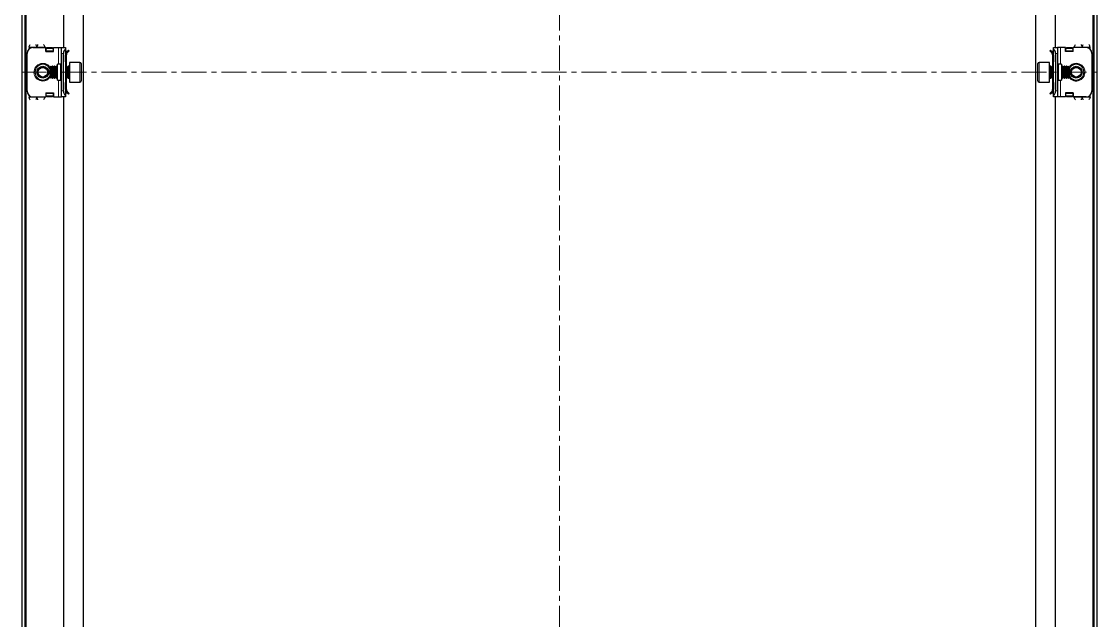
# Model space of a CAD drawing. Header units: millimetres. Extents: x -362 to 1083, y -390 to 999.
# Drawn here: x 537 to 1083, y 12 to 316 of the extents above; entities that cross this region are included whole.
import ezdxf

# ---------------------------------------------------------------- set-up
doc = ezdxf.new("R2010")
doc.units = ezdxf.units.MM
doc.linetypes.add('CENTERX2', pattern=[20.32, 12.7, -2.54, 2.54, -2.54])
doc.layers.add('FORMAT', color=7, linetype='Continuous')

msp = doc.modelspace()

# ---------------------------------------------------------------- linework, layer by layer
at = {"color": 7, "linetype": 'Continuous', "lineweight": 25}
for p, q in [((536.93, -290.4), (536.93, 870.6)), ((538.43, -290.4), (538.43, 870.6)), ((1081.43, 870.6), (1081.43, -290.4)), ((1082.93, 870.6), (1082.93, -290.4)), ((567.93, 839.6), (567.93, -259.4)), ((1051.93, -259.4), (1051.93, 839.6)), ((557.93, 790.1), (557.93, 302.6)), ((1061.93, 302.6), (1061.93, 790.1)), ((540.43, 302.85), (540.43, 301.84)), ((542.43, 302.6), (548.93, 302.6)), ((548.43, 302.85), (548.43, 302.6)), ((548.93, 300.6), (548.93, 302.6)), ((549.13, 302.48), (548.93, 302.48)), ((549.13, 300.6), (549.13, 302.48)), ((549.18, 302.22), (549.68, 302.58)), ((549.68, 302.22), (549.18, 301.87)), ((549.18, 301.87), (549.18, 302.22)), ((549.18, 300.95), (549.18, 301.87)), ((549.18, 300.6), (549.18, 300.95)), ((549.68, 302.58), (549.68, 302.22)), ((549.68, 302.58), (552.18, 302.58)), ((549.68, 302.22), (552.18, 302.22)), ((552.18, 302.22), (552.18, 302.58)), ((552.18, 302.58), (552.68, 302.22)), ((552.68, 301.87), (552.18, 302.22)), ((552.68, 302.22), (552.68, 301.87)), ((552.68, 301.87), (552.68, 300.95)), ((552.68, 300.95), (552.68, 300.6)), ((552.93, 300.6), (552.93, 302.6)), ((552.93, 302.6), (555.43, 302.6)), ((555.43, 302.6), (556.93, 302.6)), ((556.93, 302.6), (558.93, 302.6)), ((556.93, 299.6), (556.93, 302.6)), ((558.93, 302.6), (558.93, 301.84)), ((558.93, 301.84), (558.93, 278.36)), ((558.93, 301.51), (559.14, 301.31)), ((559.51, 300.26), (560.49, 301.24)), ((559.87, 299.91), (560.84, 300.89)), ((560.49, 301.24), (560.84, 300.89)), ((1059.37, 301.24), (1059.01, 300.89)), ((1059.99, 299.91), (1059.01, 300.89)), ((1060.34, 300.26), (1059.37, 301.24)), ((1060.72, 301.31), (1060.93, 301.51)), ((1060.93, 302.6), (1062.93, 302.6)), ((1060.93, 301.84), (1060.93, 302.6)), ((1060.93, 278.36), (1060.93, 301.84)), ((1062.93, 302.6), (1062.93, 299.6)), ((1064.43, 302.6), (1062.93, 302.6)), ((1066.93, 302.6), (1064.43, 302.6)), ((1066.93, 300.6), (1066.93, 302.6)), ((1067.18, 302.22), (1067.68, 302.58)), ((1067.68, 302.22), (1067.18, 301.87)), ((1067.18, 301.87), (1067.18, 302.22)), ((1067.18, 300.95), (1067.18, 301.87)), ((1067.18, 300.6), (1067.18, 300.95)), ((1067.68, 302.58), (1067.68, 302.22)), ((1067.68, 302.58), (1070.18, 302.58)), ((1067.68, 302.22), (1070.18, 302.22)), ((1070.18, 302.22), (1070.18, 302.58)), ((1070.18, 302.58), (1070.68, 302.22)), ((1070.68, 301.87), (1070.18, 302.22)), ((1070.68, 302.22), (1070.68, 301.87)), ((1070.68, 301.87), (1070.68, 300.95)), ((1070.68, 300.95), (1070.68, 300.6)), ((1070.73, 302.48), (1070.73, 300.6)), ((1070.93, 302.48), (1070.73, 302.48)), ((1070.93, 300.6), (1070.93, 302.6)), ((1077.43, 302.6), (1070.93, 302.6)), ((1071.43, 302.6), (1071.43, 302.85)), ((1079.43, 301.84), (1079.43, 302.85)), ((539.43, 280.6), (539.43, 299.6)), ((548.93, 300.6), (552.93, 300.6)), ((556.93, 280.6), (556.93, 299.6)), ((557.93, 280.6), (557.93, 299.6)), ((559.43, 298.85), (558.93, 298.85)), ((558.93, 295.35), (558.93, 298.85)), ((559.43, 295.35), (558.93, 295.35)), ((559.43, 300.6), (559.43, 300.14)), ((559.43, 295.35), (559.43, 298.85)), ((559.43, 293.1), (559.43, 295.35)), ((559.87, 299.91), (559.51, 300.26)), ((1059.99, 299.91), (1060.34, 300.26)), ((1060.43, 300.6), (1060.43, 300.21)), ((1060.43, 298.85), (1060.93, 298.85)), ((1060.43, 298.85), (1060.43, 295.35)), ((1060.93, 295.35), (1060.43, 295.35)), ((1060.43, 295.35), (1060.43, 293.1)), ((1060.93, 298.85), (1060.93, 295.35)), ((1061.93, 299.6), (1061.93, 280.6)), ((1062.93, 299.6), (1062.93, 280.6)), ((1070.93, 300.6), (1066.93, 300.6)), ((1080.43, 299.6), (1080.43, 280.6)), ((551.48, 293.1), (550.93, 292.55)), ((550.93, 292.55), (550.93, 288.78)), ((551.54, 293.1), (551.48, 293.1)), ((551.48, 293.1), (551.48, 288.48)), ((551.93, 292.55), (551.54, 293.1)), ((551.54, 293.1), (551.54, 292.63)), ((551.54, 292.63), (551.54, 287.1)), ((552.32, 293.1), (551.93, 292.55)), ((551.93, 292.55), (551.93, 292.16)), ((551.93, 292.16), (551.93, 287.65)), ((552.54, 293.1), (552.32, 293.1)), ((552.32, 293.1), (552.32, 292.63)), ((552.32, 292.63), (552.32, 287.1)), ((552.93, 292.55), (552.54, 293.1)), ((552.54, 293.1), (552.54, 292.63)), ((552.54, 292.63), (552.54, 287.1)), ((553.32, 293.1), (552.93, 292.55)), ((552.93, 292.55), (552.93, 292.16)), ((552.93, 292.16), (552.93, 287.65)), ((553.54, 293.1), (553.32, 293.1)), ((553.32, 293.1), (553.32, 292.63)), ((553.32, 292.63), (553.32, 287.1)), ((553.93, 292.55), (553.54, 293.1)), ((553.54, 293.1), (553.54, 292.63)), ((553.54, 292.63), (553.54, 287.1)), ((554.32, 293.1), (553.93, 292.55)), ((553.93, 292.55), (553.93, 292.16)), ((553.93, 292.16), (553.93, 287.65)), ((554.54, 293.1), (554.32, 293.1)), ((554.32, 293.1), (554.32, 292.63)), ((554.32, 292.63), (554.32, 287.1)), ((554.93, 292.55), (554.54, 293.1)), ((554.54, 293.1), (554.54, 292.63)), ((554.54, 292.63), (554.54, 287.1)), ((556.43, 294.1), (554.93, 294.1)), ((554.93, 286.1), (554.93, 294.1)), ((559.32, 293.1), (558.93, 292.55)), ((559.54, 293.1), (559.32, 293.1)), ((559.32, 293.1), (559.32, 292.63)), ((559.32, 292.63), (559.32, 287.1)), ((559.93, 292.55), (559.54, 293.1)), ((559.54, 293.1), (559.54, 292.63)), ((559.54, 292.63), (559.54, 287.1)), ((560.32, 293.1), (559.93, 292.55)), ((559.93, 292.55), (559.93, 292.16)), ((559.93, 292.16), (559.93, 287.65)), ((560.68, 293.1), (560.32, 293.1)), ((560.32, 293.1), (560.32, 292.63)), ((560.32, 292.63), (560.32, 287.1)), ((566.33, 295.1), (560.93, 295.1)), ((560.93, 295.1), (560.93, 287.41)), ((566.93, 294.5), (566.93, 287.73)), ((1052.93, 285.7), (1052.93, 294.5)), ((1058.93, 295.1), (1053.53, 295.1)), ((1058.93, 285.1), (1058.93, 295.1)), ((1059.54, 293.1), (1059.18, 293.1)), ((1059.93, 292.55), (1059.54, 293.1)), ((1059.54, 292.63), (1059.54, 293.1)), ((1059.54, 287.1), (1059.54, 292.63)), ((1060.32, 293.1), (1059.93, 292.55)), ((1059.93, 292.16), (1059.93, 292.55)), ((1059.93, 287.65), (1059.93, 292.16)), ((1060.54, 293.1), (1060.32, 293.1)), ((1060.32, 292.63), (1060.32, 293.1)), ((1060.32, 287.1), (1060.32, 292.63)), ((1060.93, 292.55), (1060.54, 293.1)), ((1060.54, 292.63), (1060.54, 293.1)), ((1060.54, 287.1), (1060.54, 292.63)), ((1064.93, 294.1), (1063.43, 294.1)), ((1064.93, 294.1), (1064.93, 286.1)), ((1065.32, 293.1), (1064.93, 292.55)), ((1065.54, 293.1), (1065.32, 293.1)), ((1065.32, 292.63), (1065.32, 293.1)), ((1065.32, 287.1), (1065.32, 292.63)), ((1065.93, 292.55), (1065.54, 293.1)), ((1065.54, 292.63), (1065.54, 293.1)), ((1065.54, 287.1), (1065.54, 292.63)), ((1066.32, 293.1), (1065.93, 292.55)), ((1065.93, 292.16), (1065.93, 292.55)), ((1065.93, 287.65), (1065.93, 292.16)), ((1066.54, 293.1), (1066.32, 293.1)), ((1066.32, 292.63), (1066.32, 293.1)), ((1066.32, 287.1), (1066.32, 292.63)), ((1066.93, 292.55), (1066.54, 293.1)), ((1066.54, 292.63), (1066.54, 293.1)), ((1066.54, 287.1), (1066.54, 292.63)), ((1067.32, 293.1), (1066.93, 292.55)), ((1066.93, 292.16), (1066.93, 292.55)), ((1066.93, 287.65), (1066.93, 292.16)), ((1067.54, 293.1), (1067.32, 293.1)), ((1067.32, 292.63), (1067.32, 293.1)), ((1067.32, 287.1), (1067.32, 292.63)), ((1067.93, 292.55), (1067.54, 293.1)), ((1067.54, 292.63), (1067.54, 293.1)), ((1067.54, 287.1), (1067.54, 292.63)), ((1068.32, 293.1), (1067.93, 292.55)), ((1067.93, 292.16), (1067.93, 292.55)), ((1067.93, 287.65), (1067.93, 292.16)), ((1068.37, 293.1), (1068.32, 293.1)), ((1068.32, 292.63), (1068.32, 293.1)), ((1068.32, 287.1), (1068.32, 292.63)), ((1068.93, 292.55), (1068.37, 293.1)), ((1068.37, 287.1), (1068.37, 293.1)), ((1068.93, 287.65), (1068.93, 292.55)), ((550.93, 288.78), (550.93, 287.65)), ((550.93, 287.65), (551.48, 287.1)), ((551.48, 288.48), (551.48, 287.1)), ((551.48, 287.1), (551.54, 287.1)), ((551.54, 287.1), (551.93, 287.65)), ((551.93, 287.65), (552.32, 287.1)), ((552.32, 287.1), (552.54, 287.1)), ((552.54, 287.1), (552.93, 287.65)), ((552.93, 287.65), (553.32, 287.1)), ((553.32, 287.1), (553.54, 287.1)), ((553.54, 287.1), (553.93, 287.65)), ((553.93, 287.65), (554.32, 287.1)), ((554.32, 287.1), (554.54, 287.1)), ((554.54, 287.1), (554.93, 287.65)), ((554.93, 286.1), (556.43, 286.1)), ((558.93, 287.65), (559.32, 287.1)), ((558.93, 284.85), (559.43, 284.85)), ((558.93, 281.35), (558.93, 284.85)), ((559.32, 287.1), (559.54, 287.1)), ((559.43, 284.85), (559.43, 287.1)), ((559.43, 281.35), (559.43, 284.85)), ((559.54, 287.1), (559.93, 287.65)), ((559.93, 287.65), (560.32, 287.1)), ((560.32, 287.1), (560.68, 287.1)), ((560.93, 287.41), (560.93, 285.1)), ((560.93, 285.1), (566.33, 285.1)), ((566.93, 287.73), (566.93, 285.7)), ((1053.53, 285.1), (1058.93, 285.1)), ((1059.18, 287.1), (1059.54, 287.1)), ((1059.54, 287.1), (1059.93, 287.65)), ((1059.93, 287.65), (1060.32, 287.1)), ((1060.32, 287.1), (1060.54, 287.1)), ((1060.43, 287.1), (1060.43, 284.85)), ((1060.43, 284.85), (1060.93, 284.85)), ((1060.43, 284.85), (1060.43, 281.35)), ((1060.54, 287.1), (1060.93, 287.65)), ((1060.93, 284.85), (1060.93, 281.35)), ((1063.43, 286.1), (1064.93, 286.1)), ((1064.93, 287.65), (1065.32, 287.1)), ((1065.32, 287.1), (1065.54, 287.1)), ((1065.54, 287.1), (1065.93, 287.65)), ((1065.93, 287.65), (1066.32, 287.1)), ((1066.32, 287.1), (1066.54, 287.1)), ((1066.54, 287.1), (1066.93, 287.65)), ((1066.93, 287.65), (1067.32, 287.1)), ((1067.32, 287.1), (1067.54, 287.1)), ((1067.54, 287.1), (1067.93, 287.65)), ((1067.93, 287.65), (1068.32, 287.1)), ((1068.32, 287.1), (1068.37, 287.1)), ((1068.37, 287.1), (1068.93, 287.65)), ((548.93, 279.6), (548.93, 277.6)), ((548.93, 279.6), (552.93, 279.6)), ((549.13, 277.72), (549.13, 279.6)), ((549.18, 279.25), (549.18, 279.6)), ((549.18, 278.33), (549.18, 279.25)), ((552.68, 279.6), (552.68, 279.25)), ((552.68, 279.25), (552.68, 278.33)), ((552.93, 279.6), (552.93, 277.6)), ((556.93, 277.6), (556.93, 280.6)), ((559.43, 281.35), (558.93, 281.35)), ((559.14, 278.89), (558.93, 278.69)), ((559.43, 279.6), (559.43, 279.99)), ((559.87, 280.29), (559.51, 279.94)), ((559.51, 279.94), (560.49, 278.96)), ((559.87, 280.29), (560.84, 279.31)), ((560.49, 278.96), (560.84, 279.31)), ((1059.99, 280.29), (1059.01, 279.31)), ((1059.37, 278.96), (1059.01, 279.31)), ((1060.34, 279.94), (1059.37, 278.96)), ((1059.99, 280.29), (1060.34, 279.94)), ((1060.43, 281.35), (1060.93, 281.35)), ((1060.43, 279.6), (1060.43, 280.06)), ((1060.93, 278.69), (1060.72, 278.89)), ((1062.93, 280.6), (1062.93, 277.6)), ((1070.93, 279.6), (1066.93, 279.6)), ((1066.93, 279.6), (1066.93, 277.6)), ((1067.18, 279.25), (1067.18, 279.6)), ((1067.18, 278.33), (1067.18, 279.25)), ((1070.68, 279.6), (1070.68, 279.25)), ((1070.68, 279.25), (1070.68, 278.33)), ((1070.73, 279.6), (1070.73, 277.72)), ((1070.93, 279.6), (1070.93, 277.6)), ((540.43, 278.36), (540.43, 277.35)), ((542.43, 277.6), (548.93, 277.6)), ((548.43, 277.6), (548.43, 277.35)), ((548.93, 277.72), (549.13, 277.72)), ((549.18, 278.33), (549.68, 277.98)), ((549.18, 277.98), (549.18, 278.33)), ((549.68, 277.63), (549.18, 277.98)), ((552.18, 277.98), (549.68, 277.98)), ((549.68, 277.98), (549.68, 277.63)), ((552.18, 277.63), (549.68, 277.63)), ((552.18, 277.98), (552.68, 278.33)), ((552.18, 277.63), (552.18, 277.98)), ((552.68, 277.98), (552.18, 277.63)), ((552.68, 278.33), (552.68, 277.98)), ((552.93, 277.6), (555.43, 277.6)), ((555.43, 277.6), (556.93, 277.6)), ((558.93, 277.6), (556.93, 277.6)), ((557.93, 277.6), (557.93, -209.9)), ((558.93, 278.36), (558.93, 277.6)), ((1060.93, 277.6), (1060.93, 278.36)), ((1062.93, 277.6), (1060.93, 277.6)), ((1061.93, -209.9), (1061.93, 277.6)), ((1064.43, 277.6), (1062.93, 277.6)), ((1066.93, 277.6), (1064.43, 277.6)), ((1067.18, 278.33), (1067.68, 277.98)), ((1067.18, 277.98), (1067.18, 278.33)), ((1067.68, 277.63), (1067.18, 277.98)), ((1070.18, 277.98), (1067.68, 277.98)), ((1067.68, 277.98), (1067.68, 277.63)), ((1070.18, 277.63), (1067.68, 277.63)), ((1070.18, 277.98), (1070.68, 278.33)), ((1070.18, 277.63), (1070.18, 277.98)), ((1070.68, 277.98), (1070.18, 277.63)), ((1070.68, 278.33), (1070.68, 277.98)), ((1070.73, 277.72), (1070.93, 277.72)), ((1077.43, 277.6), (1070.93, 277.6)), ((1071.43, 277.35), (1071.43, 277.6)), ((1079.43, 277.35), (1079.43, 278.36))]:
    msp.add_line(p, q, dxfattribs=at)
at = {"color": 8, "linetype": 'Continuous', "lineweight": 18}
for p, q in [((539.03, -288.3), (539.03, 868.5)), ((1080.83, 868.5), (1080.83, -288.3)), ((540.43, 302.85), (544.43, 302.85)), ((544.43, 302.85), (548.43, 302.85)), ((552.68, 300.95), (549.18, 300.95)), ((555.43, 294.1), (555.43, 302.6)), ((558.93, 301.1), (559.14, 301.31)), ((1060.93, 301.1), (1060.72, 301.31)), ((1064.43, 302.6), (1064.43, 294.1)), ((1070.68, 300.95), (1067.18, 300.95)), ((1071.43, 302.85), (1075.43, 302.85)), ((1079.43, 302.85), (1075.43, 302.85)), ((557.93, 299.6), (556.93, 299.6)), ((558.93, 300.6), (559.43, 300.6)), ((1060.93, 300.6), (1060.43, 300.6)), ((1062.93, 299.6), (1061.93, 299.6)), ((556.43, 286.1), (556.43, 294.1)), ((560.68, 287.1), (560.68, 293.1)), ((566.33, 287.41), (566.33, 295.1)), ((1053.53, 295.1), (1053.53, 285.1)), ((1059.18, 293.1), (1059.18, 288.48)), ((1063.43, 294.1), (1063.43, 286.1)), ((555.43, 277.6), (555.43, 286.1)), ((566.33, 285.1), (566.33, 287.41)), ((1059.18, 288.48), (1059.18, 287.1)), ((1064.43, 286.1), (1064.43, 277.6)), ((549.18, 279.25), (552.68, 279.25)), ((556.93, 280.6), (557.93, 280.6)), ((558.93, 279.6), (559.43, 279.6)), ((558.93, 279.1), (559.14, 278.89)), ((1060.93, 279.6), (1060.43, 279.6)), ((1060.93, 279.1), (1060.72, 278.89)), ((1061.93, 280.6), (1062.93, 280.6)), ((1067.18, 279.25), (1070.68, 279.25)), ((540.43, 277.35), (544.43, 277.35)), ((548.43, 277.35), (544.43, 277.35)), ((1075.43, 277.35), (1071.43, 277.35)), ((1079.43, 277.35), (1075.43, 277.35))]:
    msp.add_line(p, q, dxfattribs=at)
at = {"color": 7, "linetype": 'Continuous', "lineweight": 25}
for centre, radius in [((547.43, 290.1), 3), ((547.43, 290.1), 2.76), ((547.43, 290.1), 2.45), ((1072.43, 290.1), 3), ((1072.43, 290.1), 2.76), ((1072.43, 290.1), 2.45)]:
    msp.add_circle(centre, radius, dxfattribs=at)
for centre, radius, start, end in [((542.43, 299.6), 3, 90, 180), ((560.93, 299.6), 3, 131.8103, 180), ((558.43, 300.6), 1, 360, 45), ((1061.43, 300.6), 1, 135, 180), ((1058.93, 299.6), 3, 360, 48.1897), ((1077.43, 299.6), 3, 360, 90), ((547.43, 290.1), 4, 90, 331.045), ((547.43, 290.1), 4, 28.955, 90), ((556.43, 294.6), 0.5, 270, 360), ((560.68, 293.35), 0.25, 270, 0), ((566.33, 294.5), 0.6, 0, 90), ((1053.53, 294.5), 0.6, 90, 180), ((1059.18, 293.35), 0.25, 180, 270), ((1063.43, 294.6), 0.5, 180, 270), ((1072.43, 290.1), 4, 270, 151.045), ((556.43, 285.6), 0.5, 0, 90), ((560.68, 286.85), 0.25, 0, 90), ((566.33, 285.7), 0.6, 270, 360), ((1053.53, 285.7), 0.6, 180, 270), ((1059.18, 286.85), 0.25, 90, 180), ((1063.43, 285.6), 0.5, 90, 180), ((1072.43, 290.1), 4, 208.955, 270), ((542.43, 280.6), 3, 180, 270), ((560.93, 280.6), 3, 180, 228.1897), ((558.43, 279.6), 1, 315, 0), ((1061.43, 279.6), 1, 180, 225), ((1058.93, 280.6), 3, 311.8103, 360), ((1077.43, 280.6), 3, 270, 360)]:
    msp.add_arc(centre, radius, start, end, dxfattribs=at)
at = {"color": 8, "linetype": 'Continuous', "lineweight": 18}
for centre, start, end in [((547.43, 290.1), 35.4622, 270), ((1072.43, 290.1), 215.4622, 90), ((1072.43, 290.1), 90, 144.5378), ((547.43, 290.1), 270, 324.5378)]:
    msp.add_arc(centre, 4.5, start, end, dxfattribs=at)
at = {"color": 7, "linetype": 'Continuous', "lineweight": 25}
for points, knots in [([(540.43, 302.85), (540.52, 303.09), (540.72, 303.58), (540.91, 303.98), (541, 304.17)], [0, 0, 0, 0, 0.5020654, 1, 1, 1, 1]), ([(543.86, 304.16), (543.94, 304.01), (544.11, 303.66), (544.3, 303.17), (544.41, 302.89), (544.43, 302.85)], [0, 0, 0, 0, 0.415483, 0.917152, 1, 1, 1, 1]), ([(544.43, 302.85), (544.52, 303.09), (544.72, 303.58), (544.91, 303.98), (545, 304.17)], [0, 0, 0, 0, 0.502065, 1, 1, 1, 1]), ([(547.86, 304.16), (547.94, 304.01), (548.11, 303.66), (548.3, 303.17), (548.41, 302.89), (548.43, 302.85)], [0, 0, 0, 0, 0.415483, 0.917152, 1, 1, 1, 1]), ([(1071.43, 302.85), (1071.52, 303.09), (1071.72, 303.58), (1071.91, 303.98), (1072, 304.17)], [0, 0, 0, 0, 0.5020654, 1, 1, 1, 1]), ([(1074.86, 304.16), (1074.94, 304.01), (1075.11, 303.66), (1075.3, 303.17), (1075.41, 302.89), (1075.43, 302.85)], [0, 0, 0, 0, 0.415483, 0.917152, 1, 1, 1, 1]), ([(1075.43, 302.85), (1075.52, 303.09), (1075.72, 303.58), (1075.91, 303.98), (1076, 304.17)], [0, 0, 0, 0, 0.502065, 1, 1, 1, 1]), ([(1078.86, 304.16), (1078.94, 304.01), (1079.11, 303.66), (1079.3, 303.17), (1079.41, 302.89), (1079.43, 302.85)], [0, 0, 0, 0, 0.415483, 0.917152, 1, 1, 1, 1]), ([(559.51, 300.26), (559.36, 300.08), (559.06, 299.7), (558.94, 299.17), (558.93, 298.89), (558.93, 298.85)], [0, 0, 0, 0, 0.4618628, 0.9237257, 1, 1, 1, 1]), ([(559.87, 299.91), (559.75, 299.76), (559.57, 299.53), (559.45, 299.15), (559.44, 298.95), (559.43, 298.85)], [0, 0, 0, 0, 0.485042, 0.738404, 1, 1, 1, 1]), ([(1060.43, 298.85), (1060.41, 299.04), (1060.38, 299.33), (1060.19, 299.68), (1060.06, 299.83), (1059.99, 299.91)], [0, 0, 0, 0, 0.485042, 0.738404, 1, 1, 1, 1]), ([(1060.93, 298.85), (1060.9, 299.09), (1060.85, 299.58), (1060.57, 300.03), (1060.37, 300.24), (1060.34, 300.26)], [0, 0, 0, 0, 0.461863, 0.923726, 1, 1, 1, 1]), ([(558.93, 281.35), (558.95, 281.11), (559.01, 280.63), (559.29, 280.17), (559.49, 279.96), (559.51, 279.94)], [0, 0, 0, 0, 0.461863, 0.923726, 1, 1, 1, 1]), ([(559.43, 281.35), (559.45, 281.16), (559.48, 280.87), (559.67, 280.52), (559.8, 280.37), (559.87, 280.29)], [0, 0, 0, 0, 0.4850424, 0.7384039, 1, 1, 1, 1]), ([(1059.99, 280.29), (1060.11, 280.44), (1060.29, 280.67), (1060.41, 281.05), (1060.42, 281.25), (1060.43, 281.35)], [0, 0, 0, 0, 0.485042, 0.738404, 1, 1, 1, 1]), ([(1060.34, 279.94), (1060.5, 280.13), (1060.8, 280.5), (1060.92, 281.03), (1060.93, 281.31), (1060.93, 281.35)], [0, 0, 0, 0, 0.461863, 0.923726, 1, 1, 1, 1]), ([(541, 276.04), (540.92, 276.2), (540.75, 276.54), (540.56, 277.03), (540.44, 277.31), (540.43, 277.35)], [0, 0, 0, 0, 0.415483, 0.917152, 1, 1, 1, 1]), ([(544.43, 277.35), (544.33, 277.11), (544.14, 276.62), (543.95, 276.22), (543.86, 276.03)], [0, 0, 0, 0, 0.502065, 1, 1, 1, 1]), ([(545, 276.04), (544.92, 276.2), (544.75, 276.54), (544.56, 277.03), (544.44, 277.31), (544.43, 277.35)], [0, 0, 0, 0, 0.4154826, 0.9171518, 1, 1, 1, 1]), ([(548.43, 277.35), (548.33, 277.11), (548.14, 276.62), (547.95, 276.22), (547.86, 276.03)], [0, 0, 0, 0, 0.502065, 1, 1, 1, 1]), ([(1072, 276.04), (1071.92, 276.2), (1071.75, 276.54), (1071.56, 277.03), (1071.44, 277.31), (1071.43, 277.35)], [0, 0, 0, 0, 0.415483, 0.917152, 1, 1, 1, 1]), ([(1075.43, 277.35), (1075.33, 277.11), (1075.14, 276.62), (1074.95, 276.22), (1074.86, 276.03)], [0, 0, 0, 0, 0.502065, 1, 1, 1, 1]), ([(1076, 276.04), (1075.92, 276.2), (1075.75, 276.54), (1075.56, 277.03), (1075.44, 277.31), (1075.43, 277.35)], [0, 0, 0, 0, 0.415483, 0.917152, 1, 1, 1, 1]), ([(1079.43, 277.35), (1079.33, 277.11), (1079.14, 276.62), (1078.95, 276.22), (1078.86, 276.03)], [0, 0, 0, 0, 0.502065, 1, 1, 1, 1])]:
    msp.add_open_spline(points, degree=3, knots=knots, dxfattribs=at)
at = {"layer": 'FORMAT', "linetype": 'CENTERX2', "lineweight": 18}
for p, q in [((809.93, 872.6), (809.93, -292.4)), ((536.63, 290.1), (1083.23, 290.1))]:
    msp.add_line(p, q, dxfattribs=at)

doc.saveas('drawing.dxf')
